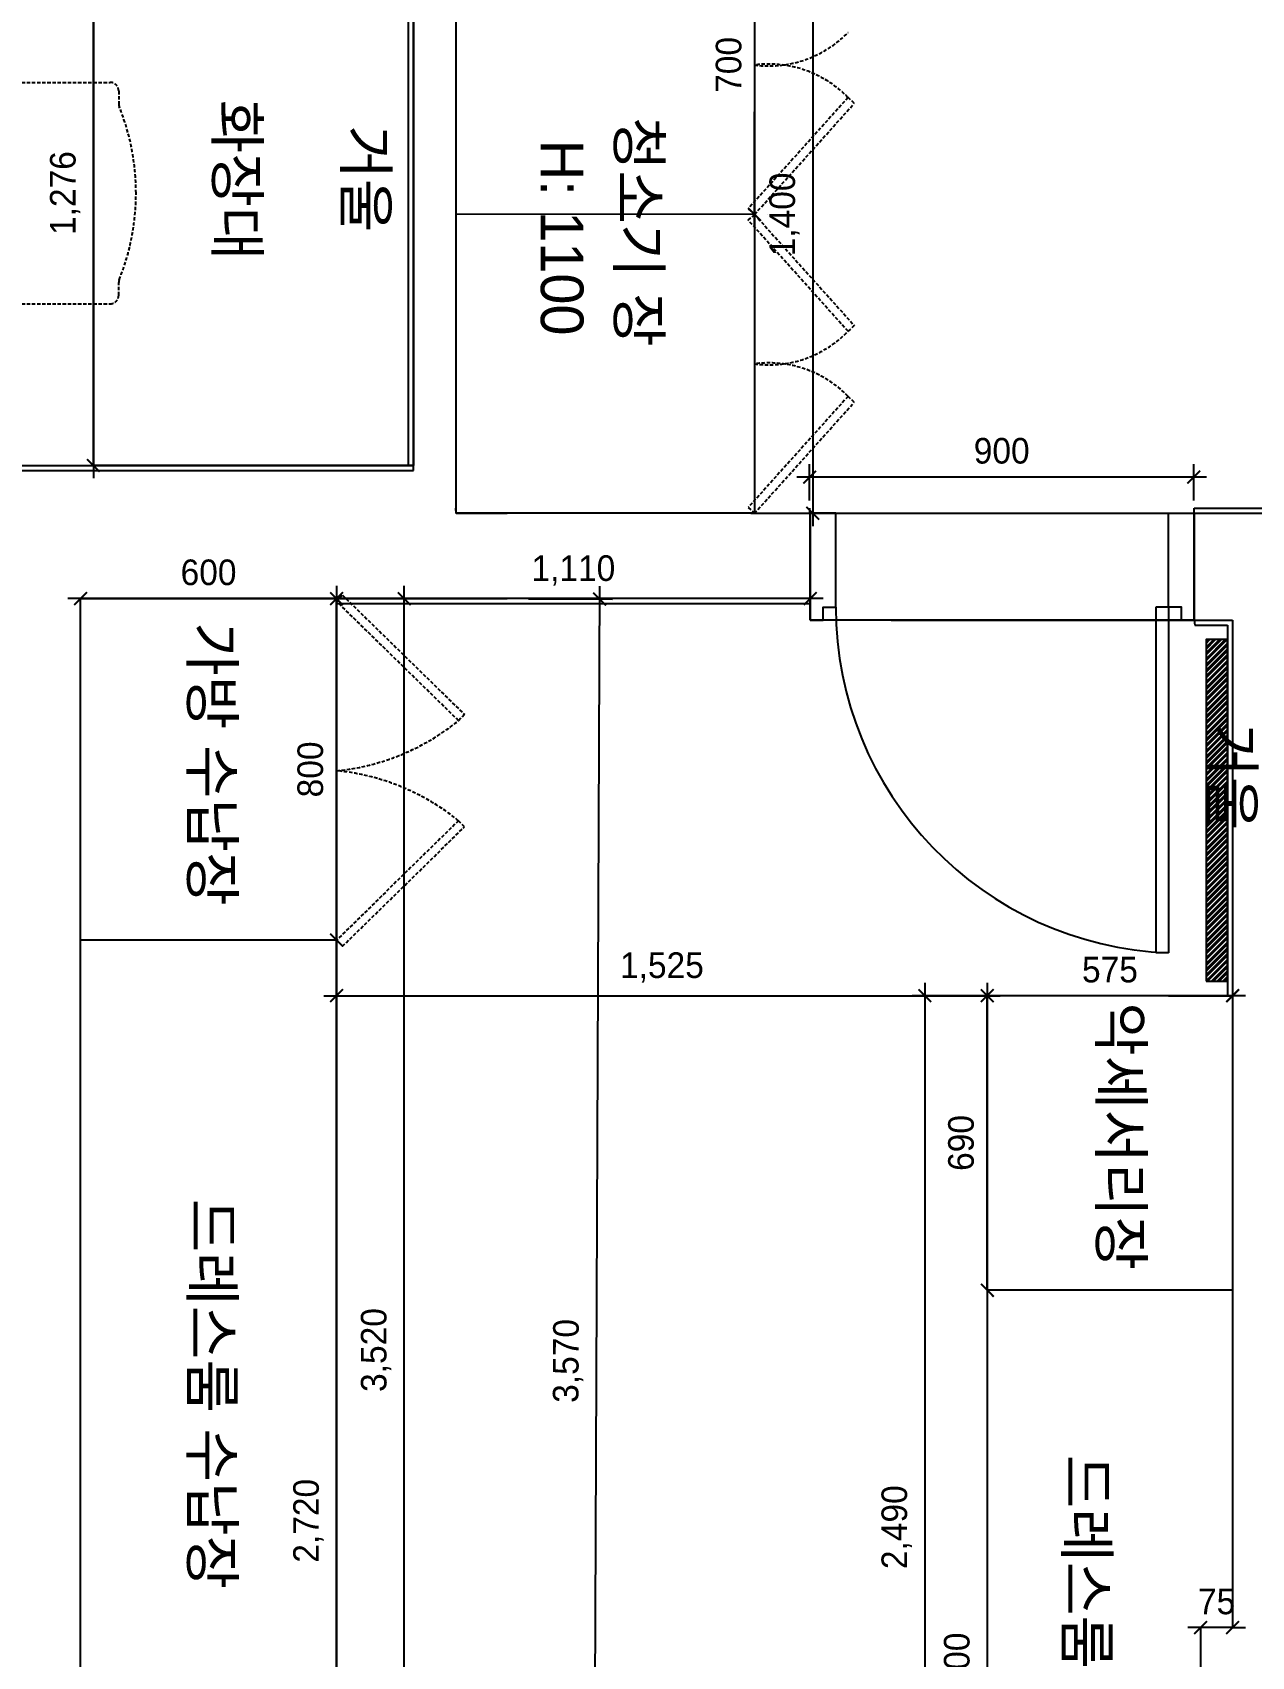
# Model space of a CAD drawing. Header units: millimetres. Extents: x -551172 to 232469, y -3435 to 261611.
# Drawn here: x 71979 to 74836, y 102727 to 106532 of the extents above; entities that cross this region are included whole.
import ezdxf

# ---------------------------------------------------------------- set-up
doc = ezdxf.new("R2010")
doc.units = ezdxf.units.MM
doc.header["$LTSCALE"] = 10
doc.header["$PDMODE"] = 3
doc.linetypes.add('DH-HID2', pattern=[1.2, 0.8, -0.4])
doc.layers.get('DEFPOINTS').update_dxf_attribs({"color": 248})
for name, color, linetype in [('0-ELC TEXT', 7, 'Continuous'), ('06-FUR', 6, 'Continuous'), ('C-FIN', 5, 'Continuous'), ('F-FIN', 5, 'Continuous'), ('FU-FURM', 251, 'DH-HID2'), ('도면층2', 2, 'Continuous'), ('도면층4', 4, 'Continuous'), ('도면층5', 5, 'Continuous')]:
    doc.layers.add(name, color=color, linetype=linetype)
doc.styles.add('HY 울릉도 L', font='')
doc.styles.add('코레일둥고', font='Korail_Round_Gothic_Medium.ttf')
doc.styles.get('HY 울릉도 L').set_extended_font_data('HY울릉도L')
doc.linetypes.add('ZIGZAG', pattern='A,0.0001,-0.2,[131,ltypeshp.shx,S=0.2,R=0,X=-0.2,Y=0],-0.4,[131,ltypeshp.shx,S=0.2,R=180,X=0.2,Y=0],-0.2', length=0.8001)
doc.dimstyles.new('30', dxfattribs={"dimscale": 30, "dimtxt": 2, "dimasz": 1, "dimexe": 1, "dimexo": 1, "dimgap": 1, "dimtad": 1, "dimdec": 0, "dimrnd": 0.05, "dimdsep": 46, "dimlunit": 6, "dimtxsty": 'HY 울릉도 L', "dimblk": 'ARCHTICK', "dimcen": 2.5, "dimdle": 1, "dimclrd": 133, "dimclre": 133, "dimclrt": 30, "dimadec": 0, "dimazin": 0, "dimtfac": 1, "dimtdec": 0, "dimtix": 1, "dimtmove": 2, "dimatfit": 3, "dimldrblk": 'ARCHTICK', "dimfxl": 1, "dimlwd": -1, "dimlwe": -1, "dimarcsym": 0})

# ---------------------------------------------------------------- blocks, each defined once
blk = doc.blocks.new('F-105')
at = {"layer": 'FU-FURM'}
for p, q in [((-259.3, 280), (-259.3, 60.6)), ((259.3, 280), (259.3, 60.6)), ((-239.3, 40.6), (-209.7, 40.6)), ((239.3, 40.6), (209.7, 40.6))]:
    blk.add_line(p, q, dxfattribs=at)
for centre, radius, start, end in [((-239.3, 60.6), 20, 180, 270), ((-209.7, 20.6), 20, 70.5773, 90), ((0.2, 543.1), 543.1, 248.0288, 269.9778), ((-0.2, 543.1), 543.1, 270.0222, 291.9712), ((209.7, 20.6), 20, 90, 109.4227), ((239.3, 60.6), 20, 270, 0)]:
    blk.add_arc(centre, radius, start, end, dxfattribs=at)
blk = doc.blocks.new('_ArchTick')
at = {"color": 0, "linetype": 'ByBlock', "const_width": 0.15}
blk.add_lwpolyline([(-0.5, -0.5), (0.5, 0.5)], dxfattribs=at)
blk = doc.blocks.new('*D1190')
at = {"layer": '06-FUR', "color": 133, "transparency": 16777216}
for p, q in [((74716.4, 102795.3), (74686.4, 102795.3)), ((74791.4, 102795.3), (74716.4, 102795.3)), ((74791.4, 102795.3), (74821.4, 102795.3))]:
    blk.add_line(p, q, dxfattribs=at)
at = {"layer": 'DEFPOINTS', "color": 0, "transparency": 16777216}
for p in [(74716.4, 102795.3), (74716.4, 102795.3), (74791.4, 102795.3)]:
    blk.add_point(p, dxfattribs=at)
at = {"layer": '06-FUR', "color": 133, "transparency": 16777216, "xscale": 30, "yscale": 30, "zscale": 30}
blk.add_blockref('_ArchTick', (74716.4, 102795.3), dxfattribs=at)
at = {"layer": '06-FUR', "color": 133, "transparency": 16777216, "xscale": 30, "yscale": 30, "zscale": 30, "rotation": 180}
blk.add_blockref('_ArchTick', (74791.4, 102795.3), dxfattribs=at)
at = {"layer": '06-FUR', "color": 30, "transparency": 16777216, "insert": (74753.9, 102856), "char_height": 60, "attachment_point": 5, "style": 'HY 울릉도 L'}
blk.add_mtext('75', dxfattribs=at)
blk = doc.blocks.new('*D1193')
at = {"layer": '06-FUR', "color": 133, "transparency": 16777216}
blk.add_line((72721.4, 105205.3), (72061.4, 105205.3), dxfattribs=at)
at = {"layer": 'DEFPOINTS', "color": 0, "transparency": 16777216}
for p in [(72091.4, 105205.3), (72091.4, 105205.3), (72691.4, 105205.3)]:
    blk.add_point(p, dxfattribs=at)
at = {"layer": '06-FUR', "color": 133, "transparency": 16777216, "xscale": 30, "yscale": 30, "zscale": 30}
for p, rotation in [((72091.4, 105205.3), 180.0000000000528), ((72691.4, 105205.3), 5.283773418796045e-11)]:
    blk.add_blockref('_ArchTick', p, dxfattribs=dict(at, rotation=rotation))
at = {"layer": '06-FUR', "color": 30, "transparency": 16777216, "insert": (72391.4, 105266.6), "char_height": 60, "attachment_point": 5, "style": 'HY 울릉도 L'}
blk.add_mtext('600', dxfattribs=at)
blk = doc.blocks.new('*D1195')
at = {"layer": '06-FUR', "color": 133, "transparency": 16777216}
for p, q in [((73831.4, 105205.3), (72661.4, 105205.3)), ((72691.4, 105175.3), (72691.4, 105175.3)), ((73801.4, 105175.3), (73801.4, 105175.3))]:
    blk.add_line(p, q, dxfattribs=at)
at = {"layer": 'DEFPOINTS', "color": 0, "transparency": 16777216}
for p in [(72691.4, 105205.3), (72691.4, 105205.3), (73801.4, 105205.3)]:
    blk.add_point(p, dxfattribs=at)
at = {"layer": '06-FUR', "color": 133, "transparency": 16777216, "xscale": 30, "yscale": 30, "zscale": 30, "rotation": 180}
blk.add_blockref('_ArchTick', (72691.4, 105205.3), dxfattribs=at)
at = {"layer": '06-FUR', "color": 133, "transparency": 16777216, "xscale": 30, "yscale": 30, "zscale": 30}
blk.add_blockref('_ArchTick', (73801.4, 105205.3), dxfattribs=at)
at = {"layer": '06-FUR', "color": 30, "transparency": 16777216, "insert": (73246.4, 105271.2), "char_height": 60, "attachment_point": 5, "style": 'HY 울릉도 L'}
blk.add_mtext('1,110', dxfattribs=at)
blk = doc.blocks.new('*D1196')
at = {"layer": '06-FUR', "color": 133, "transparency": 16777216}
blk.add_line((72661.4, 104275.3), (74246.4, 104275.3), dxfattribs=at)
at = {"layer": 'DEFPOINTS', "color": 0, "transparency": 16777216}
for p in [(72691.4, 104275.3), (74216.4, 104275.3), (74216.4, 104275.3)]:
    blk.add_point(p, dxfattribs=at)
at = {"layer": '06-FUR', "color": 133, "transparency": 16777216, "xscale": 30, "yscale": 30, "zscale": 30, "rotation": 180}
blk.add_blockref('_ArchTick', (72691.4, 104275.3), dxfattribs=at)
at = {"layer": '06-FUR', "color": 133, "transparency": 16777216, "xscale": 30, "yscale": 30, "zscale": 30}
blk.add_blockref('_ArchTick', (74216.4, 104275.3), dxfattribs=at)
at = {"layer": '06-FUR', "color": 30, "transparency": 16777216, "insert": (73453.9, 104341.2), "char_height": 60, "attachment_point": 5, "style": 'HY 울릉도 L'}
blk.add_mtext('1,525', dxfattribs=at)
blk = doc.blocks.new('*D1167')
at = {"layer": '06-FUR', "color": 133, "transparency": 16777216}
for p, q in [((72121.4, 106823.3), (72121.4, 105487.3)), ((72151.4, 106793.3), (72151.4, 106793.3)), ((72151.4, 105517.3), (72151.4, 105517.3))]:
    blk.add_line(p, q, dxfattribs=at)
at = {"layer": 'DEFPOINTS', "color": 0, "transparency": 16777216}
for p in [(72121.4, 106793.3), (72121.4, 105517.3), (72121.4, 105517.3)]:
    blk.add_point(p, dxfattribs=at)
at = {"layer": '06-FUR', "color": 133, "transparency": 16777216, "xscale": 30, "yscale": 30, "zscale": 30}
for p, rotation in [((72121.4, 106793.3), 90), ((72121.4, 105517.3), 270)]:
    blk.add_blockref('_ArchTick', p, dxfattribs=dict(at, rotation=rotation))
at = {"layer": '06-FUR', "color": 30, "transparency": 16777216, "insert": (72055.4, 106155.3), "char_height": 60, "attachment_point": 5, "rotation": 90, "style": 'HY 울릉도 L'}
blk.add_mtext('1,276', dxfattribs=at)
blk = doc.blocks.new('*D1239')
at = {"layer": '06-FUR', "color": 133, "transparency": 16777216}
for p, q in [((73307.8, 105234.5), (73292.5, 101604.5)), ((73141.4, 105205.2), (73337.7, 105204.4)), ((73126.4, 101635.2), (73322.7, 101634.4))]:
    blk.add_line(p, q, dxfattribs=at)
at = {"layer": 'DEFPOINTS', "color": 0, "transparency": 16777216}
for p in [(73111.4, 105205.3), (73096.4, 101635.3), (73292.7, 101634.5)]:
    blk.add_point(p, dxfattribs=at)
at = {"layer": '06-FUR', "color": 133, "transparency": 16777216, "xscale": 30, "yscale": 30, "zscale": 30}
for p, rotation in [((73307.7, 105204.5), 89.75926284727429), ((73292.7, 101634.5), 269.7592628472743)]:
    blk.add_blockref('_ArchTick', p, dxfattribs=dict(at, rotation=rotation))
at = {"layer": '06-FUR', "color": 30, "transparency": 16777216, "insert": (73234.2, 103419.8), "char_height": 60, "attachment_point": 5, "rotation": 89.7593, "style": 'HY 울릉도 L'}
blk.add_mtext('3,570', dxfattribs=at)
blk = doc.blocks.new('*D1301')
at = {"layer": '06-FUR', "color": 133, "transparency": 16777216}
blk.add_line((74821.4, 104275.3), (74186.4, 104275.3), dxfattribs=at)
at = {"layer": 'DEFPOINTS', "color": 0, "transparency": 16777216}
for p in [(74216.4, 104275.3), (74216.4, 104275.3), (74791.4, 104275.3)]:
    blk.add_point(p, dxfattribs=at)
at = {"layer": '06-FUR', "color": 133, "transparency": 16777216, "xscale": 30, "yscale": 30, "zscale": 30, "rotation": 180}
blk.add_blockref('_ArchTick', (74216.4, 104275.3), dxfattribs=at)
at = {"layer": '06-FUR', "color": 133, "transparency": 16777216, "xscale": 30, "yscale": 30, "zscale": 30}
blk.add_blockref('_ArchTick', (74791.4, 104275.3), dxfattribs=at)
at = {"layer": '06-FUR', "color": 30, "transparency": 16777216, "insert": (74503.9, 104336), "char_height": 60, "attachment_point": 5, "style": 'HY 울릉도 L'}
blk.add_mtext('575', dxfattribs=at)
blk = doc.blocks.new('*D1302')
at = {"layer": '06-FUR', "color": 133, "transparency": 16777216}
blk.add_line((74216.4, 103615.3), (74216.4, 101755.3), dxfattribs=at)
at = {"layer": 'DEFPOINTS', "color": 0, "transparency": 16777216}
for p in [(74216.4, 103585.3), (74216.4, 101785.3), (74216.4, 101785.3)]:
    blk.add_point(p, dxfattribs=at)
at = {"layer": '06-FUR', "color": 133, "transparency": 16777216, "xscale": 30, "yscale": 30, "zscale": 30}
for p, rotation in [((74216.4, 103585.3), 90), ((74216.4, 101785.3), 270)]:
    blk.add_blockref('_ArchTick', p, dxfattribs=dict(at, rotation=rotation))
at = {"layer": '06-FUR', "color": 30, "transparency": 16777216, "insert": (74150.4, 102685.3), "char_height": 60, "attachment_point": 5, "rotation": 90, "style": 'HY 울릉도 L'}
blk.add_mtext('1,800', dxfattribs=at)
blk = doc.blocks.new('*D1303')
at = {"layer": '06-FUR', "color": 133, "transparency": 16777216}
for p, q in [((74730.4, 105490), (73770, 105490)), ((73800, 105435.3), (73800, 105520)), ((74700.4, 105435.3), (74700.4, 105520))]:
    blk.add_line(p, q, dxfattribs=at)
at = {"layer": 'DEFPOINTS', "color": 0, "transparency": 16777216}
for p in [(73800, 105490), (73800, 105405.3), (74700.4, 105405.3)]:
    blk.add_point(p, dxfattribs=at)
at = {"layer": '06-FUR', "color": 133, "transparency": 16777216, "xscale": 30, "yscale": 30, "zscale": 30, "rotation": 180}
blk.add_blockref('_ArchTick', (73800, 105490), dxfattribs=at)
at = {"layer": '06-FUR', "color": 133, "transparency": 16777216, "xscale": 30, "yscale": 30, "zscale": 30}
blk.add_blockref('_ArchTick', (74700.4, 105490), dxfattribs=at)
at = {"layer": '06-FUR', "color": 30, "transparency": 16777216, "insert": (74250.2, 105551.3), "char_height": 60, "attachment_point": 5, "style": 'HY 울릉도 L'}
blk.add_mtext('900', dxfattribs=at)
blk = doc.blocks.new('*D1307')
at = {"layer": '06-FUR', "color": 133, "transparency": 16777216}
for p, q in [((74216.4, 104305.3), (74216.4, 103555.3)), ((74246.4, 103585.3), (74246.4, 103585.3))]:
    blk.add_line(p, q, dxfattribs=at)
at = {"layer": 'DEFPOINTS', "color": 0, "transparency": 16777216}
for p in [(74216.4, 104275.3), (74216.4, 103585.3), (74216.4, 103585.3)]:
    blk.add_point(p, dxfattribs=at)
at = {"layer": '06-FUR', "color": 133, "transparency": 16777216, "xscale": 30, "yscale": 30, "zscale": 30}
for p, rotation in [((74216.4, 104275.3), 90), ((74216.4, 103585.3), 270)]:
    blk.add_blockref('_ArchTick', p, dxfattribs=dict(at, rotation=rotation))
at = {"layer": '06-FUR', "color": 30, "transparency": 16777216, "insert": (74155.1, 103930.3), "char_height": 60, "attachment_point": 5, "rotation": 90, "style": 'HY 울릉도 L'}
blk.add_mtext('690', dxfattribs=at)
blk = doc.blocks.new('*D1308')
at = {"layer": '06-FUR', "color": 133, "transparency": 16777216}
for p, q in [((74186.4, 104275.3), (74040, 104275.3)), ((74070, 104305.3), (74070, 101755.3)), ((74186.4, 101785.3), (74040, 101785.3))]:
    blk.add_line(p, q, dxfattribs=at)
at = {"layer": 'DEFPOINTS', "color": 0, "transparency": 16777216}
for p in [(74216.4, 104275.3), (74070, 101785.3), (74216.4, 101785.3)]:
    blk.add_point(p, dxfattribs=at)
at = {"layer": '06-FUR', "color": 133, "transparency": 16777216, "xscale": 30, "yscale": 30, "zscale": 30}
for p, rotation in [((74070, 104275.3), 90), ((74070, 101785.3), 270)]:
    blk.add_blockref('_ArchTick', p, dxfattribs=dict(at, rotation=rotation))
at = {"layer": '06-FUR', "color": 30, "transparency": 16777216, "insert": (74004, 103030.3), "char_height": 60, "attachment_point": 5, "rotation": 90, "style": 'HY 울릉도 L'}
blk.add_mtext('2,490', dxfattribs=at)
blk = doc.blocks.new('*D1309')
at = {"layer": '06-FUR', "color": 133, "transparency": 16777216}
for p, q in [((72691.4, 105235.3), (72691.4, 104375.3)), ((72721.4, 105205.3), (72721.4, 105205.3)), ((72721.4, 104405.3), (72721.4, 104405.3))]:
    blk.add_line(p, q, dxfattribs=at)
at = {"layer": 'DEFPOINTS', "color": 0, "transparency": 16777216}
for p in [(72691.4, 105205.3), (72691.4, 104405.3), (72691.4, 104405.3)]:
    blk.add_point(p, dxfattribs=at)
at = {"layer": '06-FUR', "color": 133, "transparency": 16777216, "xscale": 30, "yscale": 30, "zscale": 30}
for p, rotation in [((72691.4, 105205.3), 90), ((72691.4, 104405.3), 270)]:
    blk.add_blockref('_ArchTick', p, dxfattribs=dict(at, rotation=rotation))
at = {"layer": '06-FUR', "color": 30, "transparency": 16777216, "insert": (72630.1, 104805.3), "char_height": 60, "attachment_point": 5, "rotation": 90, "style": 'HY 울릉도 L'}
blk.add_mtext('800', dxfattribs=at)
blk = doc.blocks.new('*D1310')
at = {"layer": '06-FUR', "color": 133, "transparency": 16777216}
blk.add_line((72691.4, 104435.3), (72691.4, 101655.3), dxfattribs=at)
at = {"layer": 'DEFPOINTS', "color": 0, "transparency": 16777216}
for p in [(72691.4, 104405.3), (72691.4, 101685.3), (72691.4, 101685.3)]:
    blk.add_point(p, dxfattribs=at)
at = {"layer": '06-FUR', "color": 133, "transparency": 16777216, "xscale": 30, "yscale": 30, "zscale": 30}
for p, rotation in [((72691.4, 104405.3), 90), ((72691.4, 101685.3), 270)]:
    blk.add_blockref('_ArchTick', p, dxfattribs=dict(at, rotation=rotation))
at = {"layer": '06-FUR', "color": 30, "transparency": 16777216, "insert": (72625.4, 103045.3), "char_height": 60, "attachment_point": 5, "rotation": 90, "style": 'HY 울릉도 L'}
blk.add_mtext('2,720', dxfattribs=at)
blk = doc.blocks.new('*D1311')
at = {"layer": '06-FUR', "color": 133, "transparency": 16777216}
for p, q in [((72850, 101655.3), (72850, 105235.3)), ((72721.4, 105205.3), (72880, 105205.3)), ((72721.4, 101685.3), (72880, 101685.3))]:
    blk.add_line(p, q, dxfattribs=at)
at = {"layer": 'DEFPOINTS', "color": 0, "transparency": 16777216}
for p in [(72691.4, 105205.3), (72850, 105205.3), (72691.4, 101685.3)]:
    blk.add_point(p, dxfattribs=at)
at = {"layer": '06-FUR', "color": 133, "transparency": 16777216, "xscale": 30, "yscale": 30, "zscale": 30}
for p, rotation in [((72850, 105205.3), 90), ((72850, 101685.3), 270)]:
    blk.add_blockref('_ArchTick', p, dxfattribs=dict(at, rotation=rotation))
at = {"layer": '06-FUR', "color": 30, "transparency": 16777216, "insert": (72784, 103445.3), "char_height": 60, "attachment_point": 5, "rotation": 90, "style": 'HY 울릉도 L'}
blk.add_mtext('3,520', dxfattribs=at)
blk = doc.blocks.new('*D1317')
at = {"layer": '06-FUR', "color": 133, "transparency": 16777216}
for p, q in [((73807.3, 106835.3), (73807.3, 105375.3)), ((73662, 106805.3), (73837.3, 106805.3)), ((73662, 105405.3), (73837.3, 105405.3))]:
    blk.add_line(p, q, dxfattribs=at)
at = {"layer": 'DEFPOINTS', "color": 0, "transparency": 16777216}
for p in [(73632, 106805.3), (73632, 105405.3), (73807.3, 105405.3)]:
    blk.add_point(p, dxfattribs=at)
at = {"layer": '06-FUR', "color": 133, "transparency": 16777216, "xscale": 30, "yscale": 30, "zscale": 30}
for p, rotation in [((73807.3, 106805.3), 90), ((73807.3, 105405.3), 270)]:
    blk.add_blockref('_ArchTick', p, dxfattribs=dict(at, rotation=rotation))
at = {"layer": '06-FUR', "color": 30, "transparency": 16777216, "insert": (73741.4, 106105.3), "char_height": 60, "attachment_point": 5, "rotation": 90, "style": 'HY 울릉도 L'}
blk.add_mtext('1,400', dxfattribs=at)
blk = doc.blocks.new('*D1319')
at = {"layer": '06-FUR', "color": 133, "transparency": 16777216}
for p, q in [((73671, 106075.3), (73672.4, 106835.7)), ((73702.4, 106805.6), (73702.4, 106805.6)), ((73701, 106105.2), (73701, 106105.2))]:
    blk.add_line(p, q, dxfattribs=at)
at = {"layer": 'DEFPOINTS', "color": 0, "transparency": 16777216}
for p in [(73672.4, 106805.7), (73672.4, 106805.7), (73671, 106105.3)]:
    blk.add_point(p, dxfattribs=at)
at = {"layer": '06-FUR', "color": 133, "transparency": 16777216, "xscale": 30, "yscale": 30, "zscale": 30}
for p, rotation in [((73672.4, 106805.7), 89.88716971793706), ((73671, 106105.3), 269.887169717937)]:
    blk.add_blockref('_ArchTick', p, dxfattribs=dict(at, rotation=rotation))
at = {"layer": '06-FUR', "color": 30, "transparency": 16777216, "insert": (73610.4, 106455.6), "char_height": 60, "attachment_point": 5, "rotation": 89.8872, "style": 'HY 울릉도 L'}
blk.add_mtext('700', dxfattribs=at)

msp = doc.modelspace()

# ---------------------------------------------------------------- hatches: boundary and pattern name
at = {"layer": '06-FUR'}
h = msp.add_hatch(dxfattribs=at)
h.set_pattern_fill('ANSI32', color=256)
h.paths.add_polyline_path([(74779.4, 105109.3), (74729.4, 105109.3), (74729.4, 104309.3), (74779.4, 104309.3)])

# ---------------------------------------------------------------- linework, layer by layer
for p, q in [((73671, 106105.6), (72971.4, 106105.3)), ((73671, 106105.3), (73671, 105405.3)), ((72091.4, 105205.3), (72691.4, 105205.3)), ((72691.4, 105205.3), (72691.4, 103105.3)), ((72691.4, 102475.3), (72691.4, 105205.3)), ((72691.4, 105205.3), (72691.4, 104405.3)), ((72691.4, 105205.3), (72691.4, 104405.3)), ((72691.4, 104405.3), (72091.4, 104405.3)), ((74791.4, 104275.3), (74216.4, 104275.3)), ((74216.4, 103585.3), (74216.4, 104275.3)), ((74641.4, 104275.3), (74791.4, 104275.3)), ((74791.4, 104275.3), (74791.4, 103585.3)), ((74791.4, 103585.3), (74216.4, 103585.3))]:
    msp.add_line(p, q, dxfattribs=at)
for points in [[(72121.4, 106793.3), (72871.4, 106793.3), (72871.4, 105517.3), (72121.4, 105517.3)], [(72971.4, 106805.3), (73671, 106805.3), (73671, 105405.3), (72971.4, 105405.3)], [(74729.4, 104309.3), (74779.4, 104309.3), (74779.4, 105109.3), (74729.4, 105109.3)]]:
    msp.add_lwpolyline(points, close=True, dxfattribs=at)
at = {"layer": '06-FUR', "color": 1, "linetype": 'ZIGZAG', "ltscale": 100}
msp.add_circle((77280, 106770), 15680, dxfattribs=at)
at = {"layer": 'C-FIN'}
for p, q in [((71791.4, 105517.3), (72859.4, 105517.3)), ((72971.4, 105405.3), (72970.9, 105417.3)), ((73801.4, 105193.3), (72691.4, 105193.3)), ((73801.4, 105205.3), (73801.4, 105193.3)), ((74701.4, 105155.3), (74702.6, 105143.4)), ((74702.6, 105143.4), (74779.4, 105143.4)), ((74779.4, 105143.4), (74779.4, 104275.3))]:
    msp.add_line(p, q, dxfattribs=at)
at = {"layer": 'F-FIN'}
for p, q in [((73800, 105417.3), (73800, 105405.3)), ((74701.4, 105417.3), (75003.4, 105417.3)), ((74701.4, 105405.3), (74701.4, 105417.3))]:
    msp.add_line(p, q, dxfattribs=at)
at = {"layer": 'FU-FURM'}
for points in [[(73904.8, 106365.7), (73890, 106379.1), (73656.1, 106118.7), (73671, 106105.3)], [(73904.8, 105844.9), (73890, 105831.5), (73656.1, 106091.9), (73671, 106105.3)], [(73904.8, 105665.7), (73890, 105679.1), (73656.1, 105418.7), (73671, 105405.3)], [(72691.4, 105199.2), (72705.4, 105213.5), (72991.2, 104933.7), (72977.2, 104919.4)], [(72691.4, 104405.3), (72705.4, 104391), (72991.2, 104670.8), (72977.2, 104685.1)]]:
    msp.add_lwpolyline(points, close=True, dxfattribs=at)
for centre, radius, start, end in [((73704.7, 106711.2), 258.1, 262.5019, 315.8835), ((73704.7, 106199.4), 258.1, 44.1165, 97.4981), ((73704.7, 106011.2), 258.1, 262.5019, 315.8835), ((73704.7, 105499.4), 258.1, 44.1165, 97.4981), ((72640.7, 105333.2), 533.3, 275.4536, 309.1243), ((72640.7, 104271.3), 533.3, 50.8757, 84.5464)]:
    msp.add_arc(centre, radius, start, end, dxfattribs=at)
at = {"layer": '도면층2'}
for p, q in [((72871.4, 105505.3), (72871.4, 106805.3)), ((72971.4, 105405.3), (72971.4, 106805.3)), ((71791.4, 105505.3), (72871.4, 105505.3)), ((72971.4, 105405.3), (73091.4, 105405.3)), ((73801.4, 105205.3), (73801.4, 105405.3)), ((73991.4, 105405.3), (74991.4, 105405.3)), ((74701.4, 105155.3), (74701.4, 105405.3)), ((72091.4, 102575.3), (72091.4, 105205.3)), ((72091.4, 105205.3), (73091.4, 105205.3)), ((73991.4, 105155.3), (74791.4, 105155.3)), ((74791.4, 105155.3), (74791.4, 102795.3)), ((74791.4, 102795.3), (74716.4, 102795.3)), ((74716.4, 102795.3), (74716.4, 101605.3))]:
    msp.add_line(p, q, dxfattribs=at)
at = {"layer": '도면층4'}
for p, q in [((73801.4, 105405.3), (74701.4, 105405.3)), ((73801.4, 105155.3), (73801.4, 105405.3)), ((74701.4, 105405.3), (74701.4, 105155.3)), ((74701.4, 105155.3), (74701.4, 105405.3)), ((74611.4, 105185.3), (74611.4, 104375.9)), ((74641.4, 105185.3), (74611.4, 105185.3)), ((74641.4, 105185.3), (74641.4, 104375.3)), ((74701.4, 105155.3), (73801.4, 105155.3)), ((74641.4, 104375.3), (74611.4, 104375.3))]:
    msp.add_line(p, q, dxfattribs=at)
msp.add_lwpolyline([(72871.4, 106793.3), (72859.4, 106793.3), (72859.4, 105517.3), (72871.4, 105517.3)], close=True, dxfattribs=at)
for points in [[(73801.4, 105155.3), (73831.4, 105155.3), (73831.4, 105185.3), (73861.4, 105185.3), (73861.4, 105405.3), (73831.4, 105405.3), (73831.4, 105405.3), (73801.4, 105405.3), (73801.4, 105155.3)], [(74701.4, 105155.3), (74671.4, 105155.3), (74671.4, 105185.3), (74641.4, 105185.3), (74641.4, 105405.3), (74671.4, 105405.3), (74671.4, 105405.3), (74701.4, 105405.3), (74701.4, 105155.3)]]:
    msp.add_lwpolyline(points, dxfattribs=at)
at = {"layer": '도면층5'}
msp.add_arc((74671.4, 105185.3), 810, 180, 267.8774, dxfattribs=at)

# ---------------------------------------------------------------- block references
at = {"layer": 'FU-FURM', "rotation": 90}
msp.add_blockref('F-105', (72221.4, 106155.3), dxfattribs=at)

# ---------------------------------------------------------------- texts
at = {"layer": '0-ELC TEXT', "style": '코레일둥고'}
for s, p in [('화장대', (72408.5, 106374)), ('청소기 장', (73350.1, 106334)), ('거울', (72710.1, 106314)), ('H: 1100', (73170, 106280)), ('가방 수납장', (72350, 105150)), ('거울', (74739.5, 104913.3)), ('악세서리장', (74480, 104260)), ('드레스룸 수납장', (72350, 103800)), ('드레스룸 수납장', (74400, 103200))]:
    msp.add_text(s, height=100, rotation=270, dxfattribs=at).set_placement(p)

# ---------------------------------------------------------------- dimensions: what is measured, and where the dimension line sits
at = {"layer": '06-FUR'}
for base, p1, p2, picture, middle in [((72121.4, 105517.3), (72121.4, 106793.3), (72121.4, 105517.3), '*D1167', (72055.4, 106155.3)), ((72691.4, 104405.3), (72691.4, 105205.3), (72691.4, 104405.3), '*D1309', (72630.1, 104805.3)), ((72691.4, 101685.3), (72691.4, 104405.3), (72691.4, 101685.3), '*D1310', (72625.4, 103045.3)), ((74070, 101785.3), (74216.4, 104275.3), (74216.4, 101785.3), '*D1308', (74004, 103030.3)), ((74216.4, 103585.3), (74216.4, 104275.3), (74216.4, 103585.3), '*D1307', (74155.1, 103930.3)), ((74216.4, 101785.3), (74216.4, 103585.3), (74216.4, 101785.3), '*D1302', (74150.4, 102685.3))]:
    dim = msp.add_linear_dim(base=base, p1=p1, p2=p2, angle=90, dimstyle='30', override={"dimfxl": 1.25}, dxfattribs=at)
    dim.commit()
    dim.dimension.update_dxf_attribs({"geometry": picture, "text_midpoint": middle})
for p1, p2, distance, picture, middle in [((73671, 106105.3), (73672.4, 106805.7), 0, '*D1319', (73610.4, 106455.6)), ((73632, 106805.3), (73632, 105405.3), 175.3, '*D1317', (73741.4, 106105.3)), ((72691.4, 105205.3), (72091.4, 105205.3), 0, '*D1193', (72391.4, 105266.6)), ((72691.4, 101685.3), (72691.4, 105205.3), -158.6, '*D1311', (72784, 103445.3)), ((73111.4, 105205.3), (73096.4, 101635.3), 196.3, '*D1239', (73234.2, 103419.8))]:
    dim = msp.add_aligned_dim(p1=p1, p2=p2, distance=distance, dimstyle='30', override={"dimfxl": 1.25}, dxfattribs=at)
    dim.commit()
    dim.dimension.update_dxf_attribs({"geometry": picture, "text_midpoint": middle})
for base, p1, p2, picture, middle in [((73800, 105490), (74700.4, 105405.3), (73800, 105405.3), '*D1303', (74250.2, 105551.3)), ((72691.4, 105205.3), (73801.4, 105205.3), (72691.4, 105205.3), '*D1195', (73246.4, 105271.2)), ((74216.4, 104275.3), (72691.4, 104275.3), (74216.4, 104275.3), '*D1196', (73453.9, 104341.2)), ((74216.4, 104275.3), (74791.4, 104275.3), (74216.4, 104275.3), '*D1301', (74503.9, 104336)), ((74716.4, 102795.3), (74791.4, 102795.3), (74716.4, 102795.3), '*D1190', (74753.9, 102856))]:
    dim = msp.add_linear_dim(base=base, p1=p1, p2=p2, dimstyle='30', override={"dimfxl": 1.25}, dxfattribs=at)
    dim.commit()
    dim.dimension.update_dxf_attribs({"geometry": picture, "text_midpoint": middle})

doc.saveas('drawing.dxf')
